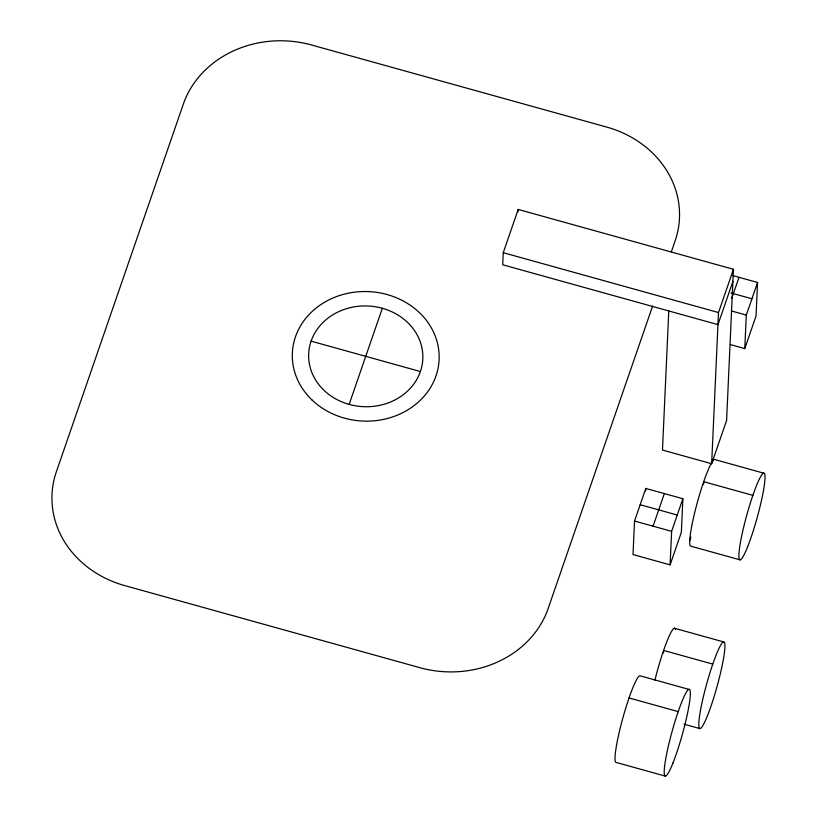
<?xml version="1.0" encoding="UTF-8"?>
<svg xmlns="http://www.w3.org/2000/svg" width="817" height="817" viewBox="0 0 817 817"><rect width="100%" height="100%" fill="white"/><g stroke="black" fill="none" stroke-linecap="round" stroke-linejoin="round"><path stroke-width="1.23" d="M668.786 310.971L662.475 450.055L711.648 463.729L726.589 420.479L733.452 269.293L518.192 209.438L503.252 252.688L502.71 264.779L717.969 324.645L732.9 281.395M518.08 211.858L518.192 209.438M634.533 521.032L633.012 554.549L670.103 564.864L681.358 532.245L682.879 498.727L645.798 488.423L634.533 521.032L671.625 531.346L670.103 564.864M645.685 490.905L645.798 488.423M663.527 652.936L663.639 650.444L712.812 664.119M703.621 484.175L703.733 481.693L752.906 495.368M711.648 463.729L718.511 312.554L733.452 269.293M730.429 344.611L744.777 348.604L746.299 315.086L757.563 282.468L732.073 275.38M757.563 282.468L756.042 315.985L744.777 348.604M349.145 404.405L382.336 308.275M652.64 305.987L548.156 608.542A102.819 90.697 2.6 0 1 419.928 667.693L124.848 585.636A102.819 90.697 2.6 0 1 56.363 471.777L183.325 104.137A102.819 90.697 2.6 0 1 311.553 44.986L606.633 127.044A102.819 90.697 2.6 0 1 675.118 240.892L671.37 251.748M653.079 526.189L664.344 493.57M731.777 298.276L739.017 277.31M671.625 531.346L682.879 498.727M689.701 540.701L690.927 537.157M731.072 292.976L751.936 298.777M731.235 310.899L746.299 315.086M503.252 252.688L718.511 312.554M311.083 341.138L420.387 371.531A57.129 50.399 2.6 0 0 352.791 307.11A57.129 50.399 2.6 0 0 324.043 390.363A57.129 50.399 2.6 0 0 420.387 371.531M763.752 473.176L714.569 459.501A44.986 5.341 -74.5 0 0 697.064 503.446A44.986 5.341 -74.5 0 0 690.968 546.216L740.151 559.89M640.171 504.722L677.252 515.037M674.474 628.253L723.658 641.927M689.068 689.436L639.885 675.761A44.986 5.341 -74.5 0 0 622.391 719.706A44.986 5.341 -74.5 0 0 616.294 762.475L665.467 776.15M629.049 697.953L678.233 711.627M684.074 724.199L700.057 728.652M654.917 680.112A44.986 5.341 -74.5 0 1 675.547 629.58M707.542 715.529A44.986 5.341 -74.5 0 0 724.73 643.255A44.986 5.341 -74.5 0 0 703.294 697.085A44.986 5.341 -74.5 0 0 707.542 715.529M672.953 763.027A44.986 5.341 -74.5 0 0 690.14 690.753A44.986 5.341 -74.5 0 0 668.704 744.583A44.986 5.341 -74.5 0 0 672.953 763.027M312.125 400.085A73.448 64.788 2.6 0 0 436.002 375.881A73.448 64.788 2.6 0 0 349.084 293.048A73.448 64.788 2.6 0 0 312.125 400.085M747.637 546.767A44.986 5.341 -74.5 0 0 764.824 474.493A44.986 5.341 -74.5 0 0 743.388 528.323A44.986 5.341 -74.5 0 0 747.637 546.767"/></g></svg>
